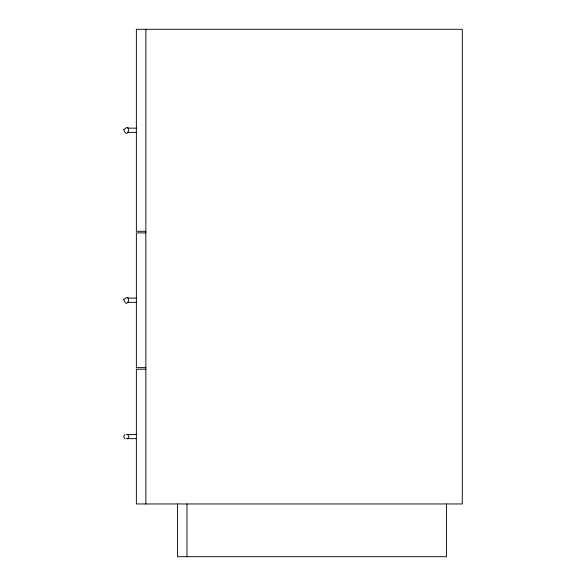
<?xml version="1.0" encoding="UTF-8"?>
<svg xmlns="http://www.w3.org/2000/svg" width="586" height="586" viewBox="0 0 586 586"><rect width="100%" height="100%" fill="white"/><g stroke="black" fill="none" stroke-linecap="round" stroke-linejoin="round"><path stroke-width="0.88" d="M126.371 438.628L136.362 438.658M125.023 434.299L123.705 436.585L125.023 438.87M127.66 438.87L128.979 436.585L127.66 434.299M127.25 128.151L136.362 128.151M127.25 132.37L136.362 132.37M145.855 231.294L136.362 231.294L136.362 29.3L462.295 29.3L462.295 503.96L136.362 503.96L136.362 369.209L145.855 369.209M145.855 232.876L136.362 232.876L136.362 367.627L145.855 367.627M127.25 298.106L136.362 298.106M127.25 302.325L136.362 302.325M136.362 434.438L126.444 434.534M446.473 503.96L446.473 556.7L177.499 556.7L177.499 503.96M186.993 503.96L186.993 556.7M145.855 29.3L145.855 503.96M123.793 129.616C127.389 141.072 132.634 121.492 123.793 129.616M123.793 299.571C127.389 311.027 132.634 291.447 123.793 299.571"/></g></svg>
